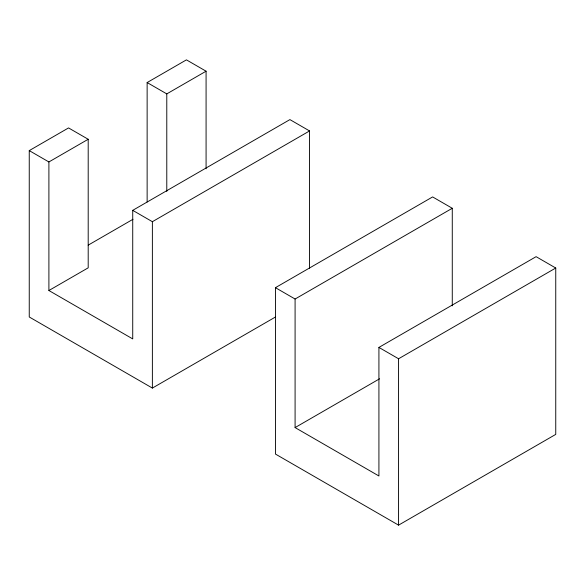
<?xml version="1.0" encoding="UTF-8"?>
<svg xmlns="http://www.w3.org/2000/svg" width="585" height="585" viewBox="0 0 585 585"><rect width="100%" height="100%" fill="white"/><g stroke="black" fill="none" stroke-linecap="round" stroke-linejoin="round"><path stroke-width="0.88" d="M275.594 316.931L152.378 388.074L29.25 316.982L29.25 150.608L68.547 127.925L88.196 139.267L88.196 267.828L48.899 290.518L48.899 161.957L88.196 139.267M147.135 201.993L147.135 82.551L186.432 59.86L206.081 71.202L206.081 168.765M147.135 82.551L166.784 93.892L206.081 71.202M48.899 290.518L132.729 338.912L132.729 210.351L289.911 119.603L309.56 130.945L309.56 268.23M88.196 245.144L132.992 219.28M132.729 210.351L152.378 221.7L309.56 130.945M452.271 208.275L295.089 299.023L295.089 427.584L378.919 475.985L378.919 347.417L536.101 256.669L555.75 268.018L555.75 434.392L398.568 525.14L275.44 454.055L275.44 287.674L432.622 196.926L452.271 208.275L452.271 305.831M378.919 347.417L398.568 358.766L555.75 268.018M295.089 427.584L379.606 378.787M275.44 287.674L295.089 299.023M29.25 150.608L48.899 161.957M398.568 358.766L398.568 525.14M166.784 93.892L166.784 191.456M152.378 221.7L152.378 388.074"/></g></svg>
